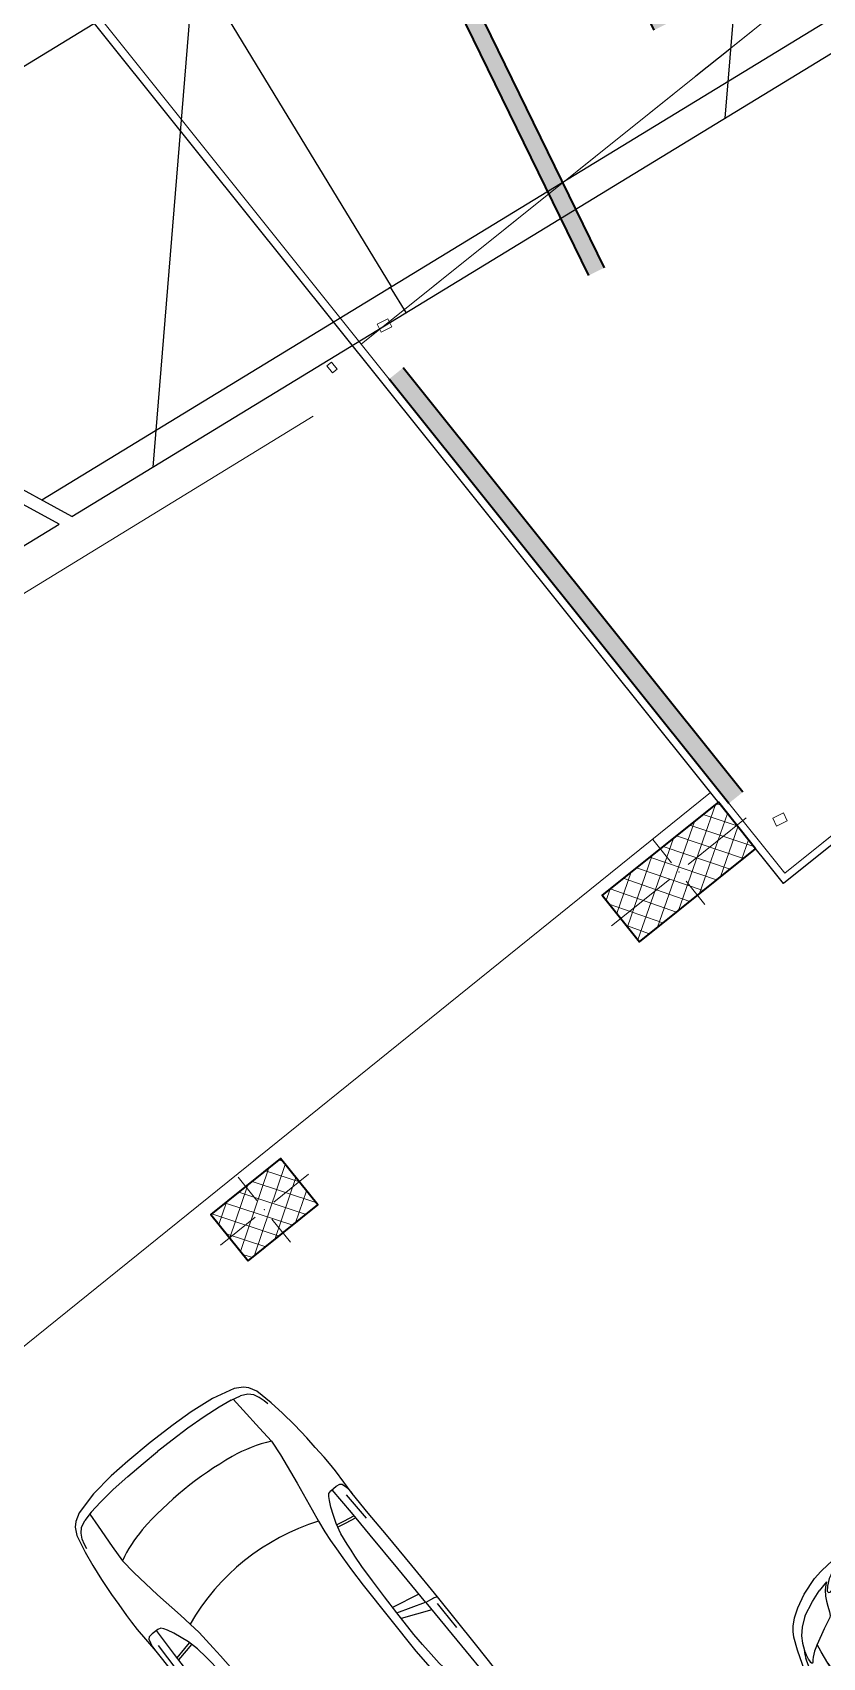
# Model space of a CAD drawing. Header units: metres. Extents: x 7511783 to 7512372, y 4692307 to 4692611.
# Drawn here: x 7511964.79 to 7511970.1, y 4692561.11 to 4692572.02 of the extents above; entities that cross this region are included whole.
import ezdxf
from ezdxf.enums import TextEntityAlignment as Align

# ---------------------------------------------------------------- set-up
doc = ezdxf.new("R2010")
doc.units = ezdxf.units.M
doc.layers.get('0').update_dxf_attribs({"lineweight": 0})
for name, color, linetype, lineweight in [('2D Drafting - General_Pen_No__1', 7, 'Continuous', 0), ('A - Muret', 7, 'Continuous', 0), ('A - Muret_Pen_No__102', 254, 'Continuous', 0), ('A - Muret_Pen_No__7', 7, 'Continuous', 0), ('A - Pllaka Themel', 7, 'Continuous', 0), ('A - Pllaka Themel_Pen_No__42', 8, 'Continuous', 0), ('A - Rampa_Pen_No__42', 8, 'Continuous', 0), ('A - Shtyllat', 7, 'Continuous', 0), ('A - Shtyllat_Pen_No__1', 7, 'Continuous', 0), ('A - Shtyllat_Pen_No__7', 7, 'Continuous', 0), ('A -Polyline_Pen_No__178', 43, 'Continuous', 0), ('A -Polyline_Pen_No__42', 8, 'Continuous', 0), ('ARCHICAD Doors_Pen_No__42', 8, 'Continuous', 0), ('garazhat-netw', 1, 'Continuous', 0), ('Interior - Furniture _Pen_No__42', 8, 'Continuous', 0)]:
    doc.layers.add(name, color=color, linetype=linetype, lineweight=lineweight)
doc.styles.add('GENERATED_STYLE_1', font='arial.ttf')
pattern_1 = [(44.99999999999998, (0, 0), (-68.94290863686237, 68.94290863686243), []), (135.0000000000001, (0, 0), (68.94290863686219, 68.94290863686261), [])]

# ---------------------------------------------------------------- blocks, each defined once
blk = doc.blocks.new('Slab_5', base_point=(27099.99999994247, -19050.45703700876))
at = {"layer": 'A - Pllaka Themel_Pen_No__42', "color": 8, "linetype": 'Continuous', "lineweight": 25, "flags": 128}
blk.add_lwpolyline([(27099.99999994247, -19050.45703700876), (27099.99999994245, -53141.28956256484), (34367.48378446266, -53141.28956256484), (34572.08011014806, -54047.73212241127), (58725.51372234098, -48551.56399353076), (58577.30438397717, -47886.40318112022), (60192.66493870387, -47573.34216697117), (56976.71528492225, -33242.20353530695), (55470.262655318, -33580.37692266012), (52202.17436583388, -19050.80466526668)], close=True, dxfattribs=at)
blk = doc.blocks.new('Wall_21', base_point=(9499.999999999998, -12000.83965125989))
at = {"layer": 'A - Muret_Pen_No__102', "linetype": 'Continuous', "lineweight": 0}
blk.add_hatch(color=254, dxfattribs=at).paths.add_polyline_path([(9499.999999999998, -12000.83965125989), (9499.999999999998, -18400.83861859194), (9619.999999999996, -18400.83861859194), (9619.999999999996, -12000.83965125989)])
at = {"layer": 'A - Muret_Pen_No__7', "color": 7, "linetype": 'Continuous', "lineweight": 35, "flags": 128}
for points in [[(9499.999999999998, -12000.83965125989), (9499.999999999998, -18400.83861859194)], [(9619.999999999996, -18400.83861859194), (9619.999999999996, -12000.83965125989)]]:
    blk.add_lwpolyline(points, dxfattribs=at)
blk = doc.blocks.new('Door 22')
at = {"layer": 'ARCHICAD Doors_Pen_No__42', "color": 8, "linetype": 'Continuous', "lineweight": 25}
for p, q in [((-260.3921784050518, 393.9747868736185), (-237.4491209510099, 426.7408686451782)), ((349.0569425459581, -32.76608177155968), (-260.3921784050518, 393.9747868736185)), ((-237.4491209510099, 426.7408686451782), (371.9999999999999, 0)), ((-387, 23.99999999999998), (-437, 23.99999999999998)), ((-437, 23.99999999999998), (-437, 4.99999999999999)), ((-437, 4.99999999999999), (-387, 4.99999999999999)), ((-400, 4.99999999999999), (-437, 4.99999999999999)), ((-400, 4.99999999999999), (-437, 4.99999999999999)), ((-375, 4.99999999999999), (-400, 4.99999999999999)), ((-400, 4.99999999999999), (-400, 0)), ((-400, 0), (-400, 4.99999999999999)), ((-400, 0), (-400, 4.99999999999999)), ((-400, 0), (-375, 0)), ((-372.0000000000001, 0), (-400, 0)), ((-400, 0), (-400, -115)), ((-400, -115), (-400, 0)), ((-400, -115), (-400, 0)), ((-387, 4.99999999999999), (-387, 23.99999999999998)), ((-375, 0), (-375, 4.99999999999999)), ((-372.0000000000001, -40), (-372.0000000000001, 0)), ((371.9999999999999, 0), (349.0569425459581, -32.76608177155968)), ((400, 0), (372.0000000000001, 0)), ((372.0000000000001, 0), (372.0000000000001, -40)), ((400, 4.99999999999999), (375, 4.99999999999999)), ((375, 4.99999999999999), (375, 0)), ((375, 0), (400, 0)), ((437, 23.99999999999998), (387, 23.99999999999998)), ((387, 23.99999999999998), (387, 4.99999999999999)), ((387, 4.99999999999999), (437, 4.99999999999999)), ((400, 0), (400, 4.99999999999999)), ((400, 0), (400, 4.99999999999999)), ((400, 0), (400, 4.99999999999999)), ((400, 4.99999999999999), (437, 4.99999999999999)), ((400, 4.99999999999999), (437, 4.99999999999999)), ((400, -115), (400, 0)), ((400, -115), (400, 0)), ((400, -115), (400, 0)), ((437, 4.99999999999999), (437, 23.99999999999998)), ((-360, -40), (-372.0000000000001, -40)), ((-360, -115), (-360, -40)), ((372.0000000000001, -40), (360, -40)), ((360, -40), (360, -115)), ((-387, -115), (-437, -115)), ((-437, -115), (-437, -134)), ((-400, -115), (-437, -115)), ((-400, -115), (-437, -115)), ((-437, -134), (-387, -134)), ((-400, -115), (-360, -115)), ((-387, -134), (-387, -115)), ((360, -115), (400, -115)), ((437, -115), (387, -115)), ((387, -115), (387, -134)), ((387, -134), (437, -134)), ((400, -115), (437, -115)), ((400, -115), (437, -115)), ((437, -134), (437, -115))]:
    blk.add_line(p, q, dxfattribs=at)
blk.add_arc((371.9999999999999, 0), 744, 145, 180, dxfattribs=at)
blk = doc.blocks.new('Wall_23', base_point=(999.9999999999973, -19000.83664299364))
at = {"layer": 'A - Muret_Pen_No__102', "linetype": 'Continuous', "lineweight": 0}
for points in [[(879.9999964032554, -11900.83965125988), (879.9999964032554, -12045.66582456024), (999.9999923857844, -12045.66582456024), (999.9999923857844, -11900.83965125988)], [(879.9999964032554, -18600.83751339242), (999.9999923857844, -18600.83751339242), (999.9999923857844, -12845.66586433567), (879.9999964032554, -12845.66586433567)]]:
    blk.add_hatch(color=254, dxfattribs=at).paths.add_polyline_path(points)
at = {"layer": 'A - Muret_Pen_No__7', "color": 7, "linetype": 'Continuous', "lineweight": 35}
for p, q in [((879.9999999999975, -12045.66582180403), (879.9999999999975, -12008.66582180403)), ((884.9999999999976, -12045.66582180403), (879.9999999999975, -12045.66582180403)), ((999.9999999999976, -12045.66582180403), (884.9999999999976, -12045.66582180403)), ((999.9999999999976, -12045.66582180403), (999.9999999999976, -12008.66582180403)), ((879.9999999999975, -12845.66582180403), (879.9999999999975, -12882.66582180402)), ((884.9999999999976, -12845.66582180403), (879.9999999999975, -12845.66582180403)), ((999.9999999999976, -12845.66582180403), (884.9999999999976, -12845.66582180403)), ((999.9999999999976, -12845.66582180403), (999.9999999999976, -12882.66582180402))]:
    blk.add_line(p, q, dxfattribs=at)
at = {"layer": 'A - Muret_Pen_No__7', "color": 7, "linetype": 'Continuous', "lineweight": 35, "flags": 128}
for points in [[(879.9999999999986, -11900.83965125988), (879.9999999999986, -12045.66583411893)], [(999.9999999999985, -12045.66583473693), (999.9999999999985, -11900.83965125988)], [(879.9999999999984, -12845.66577665314), (879.9999999999972, -18600.83751339242)], [(999.9999999999976, -16800.83534970143), (999.9999999999984, -12845.66578068488)], [(999.9999999999973, -18600.83751339242), (999.9999999999976, -16920.83534970144)]]:
    blk.add_lwpolyline(points, dxfattribs=at)
at = {"layer": 'ARCHICAD Doors_Pen_No__42', "color": 8, "linetype": 'Continuous', "lineweight": 25, "zscale": 1000, "rotation": 89.99999999999999}
blk.add_blockref('Door 22', (884.9999999999985, -12445.66582180403), dxfattribs=at)
blk = doc.blocks.new('Wall_49', base_point=(55376.65188295733, -32935.07336948369))
at = {"layer": 'A - Muret_Pen_No__102', "linetype": 'Continuous', "lineweight": 0}
blk.add_hatch(color=254, dxfattribs=at).paths.add_polyline_path([(55493.74042120957, -32908.80029943175), (54694.60120712954, -29347.35726092619), (54577.51266887731, -29373.63033097814), (55376.65188295733, -32935.07336948369)])
at = {"layer": 'A - Muret_Pen_No__7', "color": 7, "linetype": 'Continuous', "lineweight": 35, "flags": 128}
for points in [[(55493.74042120957, -32908.80029943175), (54694.60120712954, -29347.35726092619)], [(54577.51266887731, -29373.63033097814), (55376.65188295733, -32935.07336948369)]]:
    blk.add_lwpolyline(points, dxfattribs=at)
blk = doc.blocks.new('Column_83', base_point=(990.0000000000013, 14410))
at = {"layer": 'A - Shtyllat_Pen_No__1', "color": 7, "linetype": 'Continuous', "lineweight": 13, "flags": 128}
blk.add_lwpolyline([(950.0000000000013, 14440), (950.0000000000013, 14380), (1030.000000000001, 14380), (1030.000000000001, 14440)], close=True, dxfattribs=at)
blk = doc.blocks.new('Column_85', base_point=(7275.000000000002, 14410))
at = {"layer": 'A - Shtyllat_Pen_No__1', "color": 7, "linetype": 'Continuous', "lineweight": 13, "flags": 128}
blk.add_lwpolyline([(7235.000000000001, 14440), (7235.000000000001, 14380), (7315.000000000002, 14380), (7315.000000000002, 14440)], close=True, dxfattribs=at)
blk = doc.blocks.new('Column_95', base_point=(5563.748212184094, 11681.59937349723))
at = {"layer": 'A - Shtyllat_Pen_No__1', "color": 7, "linetype": 'Continuous', "lineweight": 13, "flags": 128}
blk.add_lwpolyline([(5589.831236072453, 11656.70608394283), (5576.694701046481, 11715.25035306894), (5537.665188295735, 11706.49266305163), (5550.801723321708, 11647.94839392551)], close=True, dxfattribs=at)
blk = doc.blocks.new('Column_100', base_point=(54872.54005040725, -33201.91900576002))
at = {"layer": 'A - Shtyllat', "linetype": 'Continuous', "lineweight": 0}
h = blk.add_hatch(dxfattribs=at)
h.set_pattern_fill('CONCRETE_BLOCK', color=18, style=0, pattern_type=2)
h.set_pattern_definition(pattern_1)
h.paths.add_polyline_path([(55404.19740987815, -33287.5954442973), (55316.62050970499, -32897.30031678984), (54340.88269093636, -33116.24256722273), (54428.4595911095, -33506.53769473019)])
at = {"layer": 'A - Shtyllat_Pen_No__1', "color": 7, "linetype": 'Continuous', "lineweight": 13}
for p, q in [((54855.02467037262, -33123.85998025853), (54811.23622028603, -32928.7124165048)), ((54950.59907590874, -33184.40362572539), (55438.46798529306, -33074.93250050894)), ((54794.48102490576, -33219.43438579465), (54306.61211552144, -33328.90551101109)), ((54890.05543044188, -33279.9780312615), (54933.84388052846, -33475.12559501523))]:
    blk.add_line(p, q, dxfattribs=at)
blk.add_point((54872.54005040725, -33201.91900576002), dxfattribs=at)
at = {"layer": 'A - Shtyllat_Pen_No__7', "color": 7, "linetype": 'Continuous', "lineweight": 35, "flags": 128}
blk.add_lwpolyline([(55404.19740987815, -33287.5954442973), (55316.62050970499, -32897.30031678984), (54340.88269093636, -33116.24256722273), (54428.4595911095, -33506.53769473019)], close=True, dxfattribs=at)
blk = doc.blocks.new('Column_139', base_point=(51375.17723338258, -34016.91211299934))
at = {"layer": 'A - Shtyllat', "linetype": 'Continuous', "lineweight": 0}
h = blk.add_hatch(dxfattribs=at)
h.set_pattern_fill('CONCRETE_BLOCK', color=18, style=0, pattern_type=2)
h.set_pattern_definition(pattern_1)
h.paths.add_polyline_path([(51127.0311100556, -34278.49097582619), (51712.07546188697, -34145.36281806007), (51623.32335670956, -33755.33325017249), (51038.27900487818, -33888.4614079386)])
at = {"layer": 'A - Shtyllat_Pen_No__1', "color": 7, "linetype": 'Continuous', "lineweight": 13}
for p, q in [((51357.4268123471, -33938.90619942181), (51313.05075975839, -33743.89141547802)), ((51297.17131980505, -34034.66253403482), (51004.64914388937, -34101.22661291788)), ((51453.1831469601, -33999.16169196385), (51745.70532287578, -33932.5976130808)), ((51392.92765441806, -34094.91802657686), (51437.30370700677, -34289.93281052064))]:
    blk.add_line(p, q, dxfattribs=at)
blk.add_point((51375.17723338258, -34016.91211299934), dxfattribs=at)
at = {"layer": 'A - Shtyllat_Pen_No__7', "color": 7, "linetype": 'Continuous', "lineweight": 35, "flags": 128}
blk.add_lwpolyline([(51127.0311100556, -34278.49097582619), (51712.07546188697, -34145.36281806007), (51623.32335670956, -33755.33325017249), (51038.27900487818, -33888.4614079386)], close=True, dxfattribs=at)
blk = doc.blocks.new('Straight Ramp 22')
at = {"layer": 'A - Rampa_Pen_No__42', "color": 8, "linetype": 'Continuous', "lineweight": 25}
for p, q in [((0, 2750), (10312.71324024271, 2750)), ((10312.71324024271, 2750), (7137.286759699775, -2750)), ((10412.71324024272, 2750), (7237.286759699776, -2750)), ((10412.71324024272, 2750), (17549.99999994249, 2750)), ((13049.99999994249, 0), (11049.99999994249, 2750)), ((13041.99999994249, 2750), (13041.99999994249, 2550)), ((17549.99999994249, 0), (15549.99999994249, 2750)), ((10297.24318640479, 2550), (17549.99999994249, 2550)), ((10297.24318640479, 2550), (17549.99999994249, 2550)), ((13049.99999994249, 2550), (13049.99999994249, -2550)), ((8824.999999971247, 0), (17549.99999994249, 0))]:
    blk.add_line(p, q, dxfattribs=at)
blk.add_point((13033.99999994249, 2550), dxfattribs=at)
at = {"layer": 'A - Rampa_Pen_No__42', "color": 8, "linetype": 'Continuous', "lineweight": 25, "style": 'GENERATED_STYLE_1'}
for tag, p in [('ascentPercentage_0', (2250, 188.4778571428572)), ('percentage_0', (6637.499999985625, 188.4778571428572)), ('percentage_1', (10912.49999995687, 188.4778571428572)), ('ascentPercentage_1', (15299.99999994249, 188.4778571428572))]:
    blk.add_attdef(tag, text='', height=300, dxfattribs=at).set_placement(p, align=Align.MIDDLE_CENTER)
blk = doc.blocks.new('Car 05 22')
at = {"layer": 'Interior - Furniture _Pen_No__42', "color": 8, "linetype": 'Continuous', "lineweight": 25}
for p, q in [((1961.117547741, 983.221158223), (1928.938242309, 983.221158223)), ((1928.938242309, 983.221158223), (1957.843908175, 858.0544967500001)), ((1996.903176747, 974.9060932165999), (1961.117547741, 983.221158223)), ((2026.89661068, 945.007687052), (1996.903176747, 974.9060932165999)), ((2054.5732194, 897.577022836), (2026.89661068, 945.007687052)), ((2067.91700908, 857.6794056350001), (2054.5732194, 897.577022836)), ((-706.3378894982, 775.7872218095), (-757.6903274910002, 747.022066986)), ((-585.227090103, 801.027979058), (-706.3378894982, 775.7872218095)), ((-626.571782751, 772.4860242179999), (-664.8727541800001, 760.961322365)), ((-594.8871138119998, 778.4895580349998), (-626.571782751, 772.4860242179999)), ((-483.1389679684001, 817.2581826864), (-585.227090103, 801.027979058)), ((-372.3345973750002, 830.229933465), (-483.1389679684001, 817.2581826864)), ((-251.752794228, 841.043733947), (-372.3345973750002, 830.229933465)), ((-168.2198443133, 844.6061713611999), (-251.752794228, 841.043733947)), ((-78.35772569479998, 850.6357850930001), (-168.2198443133, 844.6061713611999)), ((-24.036324899, 852.2918850640001), (-78.35772569479998, 850.6357850930001)), ((40.3182760438, 852.3336850629998), (-24.036324899, 852.2918850640001)), ((230.8030912739, 845.5192631063), (40.3182760438, 852.3336850629998)), ((124.560977278, 791.3967861309999), (129.0398444, 820.4687779309999)), ((125.693926866, 743.8968737240001), (124.560977278, 791.3967861309999)), ((129.0398444, 820.4687779309999), (138.886242882, 832.3883788069998)), ((138.886242882, 832.3883788069998), (165.168377873, 840.275885275)), ((165.168377873, 840.275885275), (194.733578306, 844.324685204)), ((194.733578306, 844.324685204), (230.803091274, 845.519263106)), ((210.873013229, 809.2317387879999), (418.0703055720001, 816.1926024380003)), ((400.0158099590001, 847.596806379), (230.8030912739, 845.5192631063)), ((521.9507803269998, 764.6728959719999), (327.3887276080001, 761.920895626)), ((590.7241636140001, 851.6786068920001), (400.0158099590001, 847.596806379)), ((813.627009446, 769.327996556), (521.9507803269998, 764.6728959719999)), ((856.5325990199999, 856.169707455), (590.7241636140001, 851.6786068920001)), ((1108.59023357, 773.98329714), (813.627009446, 769.327996556)), ((1129.8609284, 858.5331077519999), (856.5325990199999, 856.169707455)), ((1036.25651944, 772.8416796290002), (996.5002997029998, 578.7916468290002)), ((1041.96657906, 578.0240872360001), (1107.56627095, 773.967136299)), ((1173.32542975, 774.895061201), (1090.33970038, 577.89253068)), ((1115.14443198, 808.948201529), (1108.59023357, 773.98329714)), ((1108.59023357, 773.98329714), (1537.61805657, 780.025947399)), ((1119.51383092, 833.2672045809999), (1115.14443198, 808.948201529)), ((1120.16623076, 836.3248049650001), (1119.51383092, 833.2672045809999)), ((1120.69723063, 838.160005195), (1120.16623076, 836.3248049650001)), ((1129.8609284, 858.5331077519999), (1120.69723063, 838.160005195)), ((1536.1071561, 860.3802508980001), (1129.8609284, 858.5331077519999)), ((1162.63563846, 830.4777734580001), (1220.13025657, 829.0713745190002)), ((1220.13025657, 829.0713745190002), (1369.65750367, 831.489072695)), ((1957.843908175, 858.0544967500001), (1536.1071561, 860.3802508980001)), ((1537.61805657, 780.025611521), (1974.99295641, 786.0764425990001)), ((1939.15395607, 686.22492547), (1995.917261, 777.427813481)), ((1957.84390817, 858.0544967500001), (1977.22141076, 777.427813481)), ((1977.22141076, 777.427813481), (2019.59119012, 777.427813481)), ((2019.59119012, 777.427813481), (2044.48611622, 783.069509224)), ((2044.48611622, 783.069509224), (2063.35562216, 792.2740022800001)), ((2063.35562216, 792.2740022800001), (2070.42572439, 799.8521965630001)), ((2068.68333559, 787.696981005), (2065.39356605, 794.4584027669999)), ((2119.91703998, 857.4374531180001), (2067.91700908, 857.6794056350001)), ((2075.28112592, 835.6608695470001), (2067.91700908, 857.6794056350001)), ((2068.68333559, 787.696981005), (2148.02030692, 790.4828861469999)), ((2070.42572439, 799.8521965630001), (2075.2191259, 809.3983893609999)), ((2075.2191259, 809.3983893609999), (2075.28112592, 835.6608695470001)), ((2106.51930118, 732.1586113790001), (2148.02030692, 790.4828861469999)), ((2193.165590015, 856.4504063259001), (2119.91703998, 857.4374531180001)), ((2148.02030692, 790.4828861469999), (2166.81146925, 813.814537484)), ((2148.02030692, 790.4828861469999), (2205.61920777, 792.204186117)), ((2166.81146925, 813.814537484), (2182.27381684, 834.081841238)), ((2182.27381684, 834.081841238), (2193.16559002, 856.4504063260001)), ((2808.01466132, 852.5547640039999), (2193.165590015, 856.4504063259001)), ((2205.61920777, 792.204186117), (2227.21980808, 791.0038861380001)), ((2226.59190807, 769.8777067159999), (2213.53100788, 762.9814866290001)), ((2234.36910819, 773.9630864369999), (2226.59190807, 769.8828865080001)), ((2227.21980808, 791.0038861380001), (2232.61990816, 790.029986155)), ((2232.61990816, 790.029986155), (2237.93539134, 787.2871225249999)), ((2238.46067648, 776.864360243), (2234.36910819, 773.9630864369999)), ((2240.81890828, 784.03918626), (2237.93539134, 787.2871225249999)), ((2238.46067648, 776.864360243), (2240.85090828, 780.5209863219999)), ((2240.85090828, 780.5209863219999), (2240.81890828, 784.03918626)), ((2855.711363900001, 852.6327640009998), (2808.01466132, 852.5547640039999)), ((2808.01466132, 852.5547640039999), (2876.86636504, 843.317264394)), ((2891.44016583, 852.5287640049999), (2855.711363900001, 852.6327640009998)), ((2876.86636504, 843.317264394), (2954.16376923, 813.731165643)), ((2922.51356751, 852.034364026), (2891.44016583, 852.5287640049999)), ((2904.11849592, 832.8863289209997), (2905.06820589, 832.8379901159999)), ((2945.17226874, 849.4061641369999), (2922.51356751, 852.034364026)), ((2989.61447115, 839.6482645490003), (2945.17226874, 849.4061641369999)), ((2954.16376923, 813.731165643), (3075.78877375, 774.6896785450001)), ((3013.55027244, 833.064864827), (2989.61447115, 839.6482645490003)), ((3154.26138006, 782.5577669589998), (3013.55027244, 833.064864827)), ((3023.66221975, 762.4851866380001), (3034.64521991, 765.0503865930001)), ((3034.64521991, 765.0503865930001), (3046.93432009, 763.817386614)), ((3046.93432009, 763.817386614), (3060.9451203, 762.9292866300001)), ((3100.48402088, 763.1120866269999), (3075.78877375, 774.6896785450001)), ((3235.883818752, 747.6101556219), (3154.26138006, 782.5577669589998)), ((-815.0478655078, 667.7598955197002), (-855.0523550635, 511.0116477078998)), ((-784.8200333720001, 721.8124613509999), (-815.0478655078, 667.7598955197002)), ((-757.6903274910002, 747.022066986), (-784.8200333720001, 721.8124613509999)), ((-768.2719792499998, 602.2788720830002), (-750.577082573, 669.7773949330001)), ((-729.425104913, 716.3992494200002), (-750.577082573, 669.7773949330001)), ((-701.0941271610001, 743.2591195180001), (-729.425104913, 716.3992494200002)), ((-664.8727541800001, 760.961322365), (-701.0941271610001, 743.2591195180001)), ((327.3887276080001, 761.920895626), (125.394377448, 756.455747737)), ((132.429139117, 722.8048827370001), (125.693926866, 743.8968737240001)), ((146.670770152, 710.6062742990001), (132.429139117, 722.8048827370001)), ((171.252864179, 696.6287725440001), (146.670770152, 710.6062742990001)), ((212.566754139, 676.5412700230002), (171.252864179, 696.6287725440001)), ((266.3151410770001, 654.566867265), (212.566754139, 676.5412700230002)), ((339.1227247570001, 683.1192857359999), (329.5580559370001, 633.8673348859999)), ((355.2943663540001, 762.315609428), (339.1227247570001, 683.1192857359999)), ((357.2289958010001, 683.375391506), (346.76505809, 629.492778784)), ((373.4006373970002, 762.5717151969999), (357.2289958010001, 683.375391506)), ((2000.39650233, 701.591770694), (1730.35620914, 633.8338533080002)), ((1952.84760406, 621.338789111), (2122.045506540001, 659.9572884350001)), ((2000.39650233, 701.591770694), (2213.53100788, 762.9814866290001)), ((2122.045506540001, 659.9572884350001), (2293.79610906, 697.6509877739999)), ((2213.53100788, 762.9814866290001), (2238.34670825, 752.240186817)), ((2238.34670825, 752.240186817), (2258.53170854, 739.717487037)), ((2258.53170854, 739.717487037), (2269.0398087, 731.086787188)), ((2269.0398087, 731.086787188), (2278.83550884, 721.965087348)), ((2278.83550884, 721.965087348), (2293.79610906, 697.6509877739999)), ((2293.79610906, 697.6509877739999), (2317.1870094, 700.7385877199999)), ((2293.79610906, 697.6386630720001), (2293.79610906, 697.6509877739999)), ((2317.1870094, 700.7385877199999), (2345.74280982, 702.7498876850001)), ((2355.134199750001, 639.912801441), (2317.1870094, 700.7385877199999)), ((2345.74280982, 702.7498876850001), (2378.929310310001, 702.0184876970001)), ((2410.10490185, 649.1086815510001), (2378.929310310001, 702.0184876970001)), ((2378.929310310001, 702.0184876970001), (2410.57231077, 694.2028878339999)), ((2410.57231077, 694.2028878339999), (2410.58631694, 694.1782473540001)), ((2428.73881104, 681.7061880529999), (2410.57231077, 694.2028878339999)), ((2428.73881104, 681.7061880529999), (2457.25830016, 700.035535323)), ((2428.77597173, 681.700745325), (2428.73881104, 681.7061880529999)), ((2428.77597173, 681.700745325), (2456.66545813, 639.8418234830003)), ((2457.25830016, 700.035535323), (2535.4819126, 697.9905877680001)), ((2535.422612600001, 697.9916562040003), (2673.21491462, 695.5089878119999)), ((2535.46586986, 697.9894090810001), (2535.4819126, 697.988971943)), ((2673.21491462, 695.5089878119999), (2787.200816290001, 691.4809878819998)), ((2787.200816290001, 691.4809878819998), (2868.415817480001, 687.223087957)), ((2868.395882330001, 687.22488671), (2959.72331881, 678.984388101)), ((2959.72331881, 678.984388101), (2868.415817480001, 687.1969879569999)), ((2959.72331881, 678.984388101), (3047.2313201, 666.2002883250001)), ((3022.47491973, 758.305686711), (3023.66221975, 762.4851866380001)), ((3024.49924208, 753.7186598590001), (3022.47491973, 758.305686711)), ((3037.91041996, 743.452886971), (3024.49924208, 753.7186598590001)), ((3050.61522015, 730.6688871950001), (3037.91041996, 743.452886971)), ((3047.20992906, 666.2041971140001), (3100.00912087, 656.556188494)), ((3064.50712035, 714.6457874760001), (3050.61522015, 730.6688871950001)), ((3060.9451203, 762.9292866300001), (3089.85712072, 757.3861867269998)), ((3076.97452053, 697.807687771), (3064.50712035, 714.6457874760001)), ((3100.00912087, 656.556188494), (3076.97452053, 697.807687771)), ((3089.85712072, 757.3861867269998), (3108.43932099, 751.4304868319999)), ((3152.92075342, 553.873393456), (3100.00912087, 656.556188494)), ((3114.13862108, 753.3111867989999), (3100.48402088, 763.1120866269999)), ((3108.43932099, 751.4304868319999), (3122.8656212, 746.4359869189999)), ((3122.8656212, 746.4359869189999), (3114.13862108, 753.3111867989999)), ((3170.0706946, 726.5554905960001), (3122.8656212, 746.4359869189999)), ((3211.69204952, 701.0151137130001), (3170.0706946, 726.5554905960001)), ((3254.25934432, 663.1775183300001), (3211.69204952, 701.0151137130001)), ((3269.07948628, 728.3294692490001), (3235.883818752, 747.6101556219)), ((3301.867263790001, 602.80900872), (3254.25934432, 663.1775183300001)), ((3298.56678787, 705.6390702070001), (3269.07948628, 728.3294692490001)), ((3337.33388997, 663.3806719909999), (3298.56678787, 705.6390702070001)), ((3374.49419199, 603.583974516), (3337.33388997, 663.3806719909999)), ((-768.2719792499998, 602.2788720830002), (-782.764796709, 510.0106247469999)), ((-764.3441764490001, 617.261773195), (-665.728145997, 623.9546285630003)), ((-665.728145997, 623.9546285630003), (-500.877431885, 634.180288886)), ((-500.877431885, 634.180288886), (-383.0238853850001, 641.9613403830001)), ((-383.0238853850001, 641.9613403830001), (-274.220886173, 631.318400078)), ((-274.220886173, 631.318400078), (-56.404854203, 600.536895199)), ((-56.404854203, 600.536895199), (145.941775497, 566.5900898169999)), ((145.941775497, 566.5900898169999), (233.261172115, 552.312592089)), ((233.261172115, 552.312592089), (315.3092800730001, 541.359190513)), ((319.4903281550001, 636.426864989), (266.3151410770001, 654.566867265)), ((392.7088835140001, 617.8124267930001), (319.4903281550001, 636.426864989)), ((474.8166917820001, 607.1053878569999), (392.7088835140001, 617.8124267930001)), ((521.3449804749999, 601.6186871690002), (474.8166917820001, 607.1053878569999)), ((569.9935686519999, 596.8381865689998), (521.3449804749999, 601.6186871690002)), ((652.59274858, 590.9845858339997), (569.9935686519999, 596.8381865689998)), ((772.8388193580001, 584.9903850819998), (652.59274858, 590.9845858339997)), ((907.2666866909999, 580.298084493), (772.8388193580001, 584.9903850819998)), ((1041.96657906, 578.0240872360001), (907.2666866909999, 580.298084493)), ((1227.79815085, 577.5186957939999), (1041.96657906, 578.0240872360001)), ((1316.09897866, 580.475793563), (1227.79815085, 577.5186957939999)), ((1403.02450604, 584.4121905939998), (1316.09897866, 580.475793563)), ((1483.8761315, 590.1361862749999), (1403.02450604, 584.4121905939998)), ((1562.00595611, 600.596478384), (1483.8761315, 590.1361862749999)), ((1730.35620914, 633.8338533080002), (1562.00595611, 600.596478384)), ((1610.72419049, 544.0665862469999), (1779.61280153, 581.7538898049997)), ((1779.61280153, 581.7538898049997), (1952.84760406, 621.338789111)), ((2379.77420337, 575.387091212), (2355.13301598, 639.9159014410001)), ((2397.334105950001, 514.2584815219999), (2379.77250853, 575.3929912130001)), ((2436.02871163, 583.2244924540001), (2410.10490185, 649.1086815510001)), ((2453.63941421, 521.616582688), (2436.02871163, 583.2244924540001)), ((2456.66545813, 639.8418234830003), (2487.236391870001, 574.2621729599999)), ((2487.236391870001, 574.2621729599999), (2491.79934275, 562.0052962960001)), ((2491.79994982, 562.0052962960001), (2517.90263133, 477.034766618)), ((3189.62073735, 475.569766106), (3152.92075342, 553.873393456)), ((3301.867263790001, 602.80900872), (3346.015513130001, 501.4217980699999)), ((3418.40079436, 512.7439783509999), (3374.49419199, 603.583974516)), ((-855.0523550635, 511.0116477078998), (-874.6778528530002, 344.9579771100001)), ((-782.7621654889999, 510.027376359), (-794.5333543099999, 390.6265818930001)), ((315.2936019620001, 541.3606176840001), (384.2945810830001, 535.0794906230001)), ((384.2815104790001, 535.080362318), (454.174320738, 530.4191213629999)), ((454.170282107, 530.4193907049998), (526.242583163, 526.2868907769997)), ((526.2331313149998, 526.2873073839999), (627.7018846490002, 521.814890855)), ((627.698546207, 521.8149872519999), (756.75876515, 518.0884218199999)), ((756.75876515, 518.0884218199999), (1322.62824821, 518.052230308)), ((1322.62824821, 518.052230308), (1420.49779626, 521.652890858)), ((1420.49066257, 521.652523245), (1466.64156934, 524.030772681)), ((1466.62639694, 524.0299908169999), (1510.87647584, 527.594696836)), ((1510.85529759, 527.5929907539999), (1554.25309822, 533.0576906580001)), ((1554.25309822, 533.0576906580001), (1596.82961355, 540.969674969)), ((1597.28918852, 541.1774857889999), (1596.65116701, 540.8889849259999)), ((2419.31580918, 395.7362626700001), (2397.33316008, 514.2635815229997)), ((2477.61661773, 401.0764635800001), (2453.63941421, 521.616582688)), ((2517.90263133, 477.034766618), (2537.54372273, 384.0810341510001)), ((3199.39883308, 466.7584630290001), (3189.62073735, 475.569766106)), ((3220.69886845, 454.388540188), (3199.39883308, 466.7584630290001)), ((3256.10680826, 439.2417534179999), (3220.67662376, 454.4014587129999)), ((3288.390194130001, 425.101248479), (3256.10680826, 439.2417534179999)), ((3346.015513130001, 501.4217980699999), (3374.297465860001, 419.557472908)), ((3457.47689648, 393.0984834030001), (3418.40079436, 512.7439783509999)), ((-874.6778528530002, 344.9579771100001), (-882.944054645, 194.680643518)), ((-794.5333543099999, 390.6265818930001), (-802.4328468090001, 258.715288008)), ((2433.73206705, 266.091642182), (2419.31580918, 395.7362626700001)), ((2493.88922012, 269.050242651), (2477.61661773, 401.0764635800001)), ((2537.54372273, 384.0810341510001), (2551.45611664, 285.6281997640001)), ((3319.36158057, 408.41284265), (3288.390194130001, 425.101248479)), ((3353.46269085, 384.2512837760001), (3319.36158057, 408.41284265)), ((3321.23357975, 370.497229407), (3320.99727986, 362.132926485)), ((3320.99727986, 362.132926485), (3338.31527228, 276.8564967000001)), ((3324.654278260001, 377.297531782), (3321.23357975, 370.497229407)), ((3328.30797666, 379.591332583), (3324.654278260001, 377.297531782)), ((3338.468372210001, 379.4523325350001), (3328.30797666, 379.591332583)), ((3363.640761200001, 357.811724976), (3338.468372210001, 379.4523325350001)), ((3377.182392130001, 359.9734848010001), (3353.46269085, 384.2512837760001)), ((3396.66521323, 315.8049103040001), (3363.640761200001, 357.811724976)), ((3391.09039087, 344.247647689), (3374.297465860001, 419.557472908)), ((3391.09039087, 344.247647689), (3377.182392130001, 359.9734848010001)), ((3468.34279707, 330.9338860280001), (3457.47689648, 393.0984834030001)), ((3474.4914974, 263.721088865), (3468.34279707, 330.9338860280001)), ((-802.4328468090001, 258.715288008), (-806.8131426489999, 124.936494209)), ((2441.61713002, 131.955220918), (2433.73181129, 266.093942182)), ((2503.10292147, 133.173421111), (2493.88922012, 269.050242651)), ((2551.45611664, 285.6281997640001), (2559.71041303, 193.693567653)), ((3338.31527228, 276.8564967000001), (3351.882966340001, 172.661960307)), ((3408.0703938, 289.3779877820001), (3396.66521323, 315.8049103040001)), ((3408.0703938, 289.3779877820001), (3413.77629411, 267.259988716)), ((3413.77548775, 267.2641933500001), (3418.45445829, 242.866384828)), ((3418.452194370001, 242.878189745), (3424.044894670001, 200.723791525)), ((3478.33319761, 199.917191559), (3474.4914974, 263.721088865)), ((-882.944054645, 194.680643518), (-885.3767076889999, 0)), ((-806.8131426489999, 124.936494209), (-808.0470753050001, 0)), ((2444.0197128, -0.0273000043277), (2441.61701245, 131.957220918)), ((2506.01959488, -3.86e-13), (2503.10292147, 133.173421111)), ((2559.71041303, 193.693567653), (2564.38081099, 101.185635342)), ((3351.882966340001, 172.661960307), (3358.343763510001, 75.87012649980001)), ((3424.044894670001, 200.723791525), (3427.72848251, 152.023715234)), ((3432.36383112, 39.98011396419999), (3427.72848251, 152.023715234)), ((3479.35651311, 164.9481933352), (3478.33319761, 199.917191559)), ((3489.519598210001, 164.9481933352), (3479.35651311, 164.9481933352)), ((3489.519598210001, -164.9481933352), (3489.519598210001, 164.9481933352)), ((-885.3767076889999, 0), (-882.944054645, -194.680643518)), ((-806.8131426489999, -124.936494209), (-808.0470753050001, 1.477e-13)), ((2444.0197128, 0.0273000043271), (2441.61701245, -131.957220918)), ((2564.38081099, 101.185635342), (2566.01761027, -0.00610000213065)), ((2564.38081099, -101.185635342), (2566.01761027, 0.00610000212997)), ((3353.95786543, 27.8932505984), (3358.343763510001, 75.87012649980001)), ((3353.95786543, 27.8932505984), (3353.95786543, -0.7649002671629999)), ((3353.95786543, -27.8932505984), (3353.95786543, 0.7649002671619999)), ((3370.89075802, 11.74110410089999), (3370.32315827, -0.7649002671629999)), ((3370.89075802, -11.74110410089999), (3370.32315827, 0.7649002671619999)), ((3372.49235732, 23.6550082622), (3370.89075802, 11.74110410089999)), ((3376.267285060001, 38.99395092400001), (3372.49235732, 23.6550082622)), ((3381.98685317, 46.5714162664), (3376.267285060001, 38.99395092400001)), ((3386.21005132, 48.3522168884), (3381.98685317, 46.5714162664)), ((3386.21005132, 48.3522168884), (3394.28954778, 48.3522168884)), ((3398.51284593, 46.5714162664), (3394.28954778, 48.3522168884)), ((3404.23226311, 38.99375151340001), (3398.51284593, 46.5714162664)), ((3404.23226311, 38.99375151340001), (3408.00714178, 23.6550082622)), ((3408.00714178, 23.6550082622), (3409.766541010001, 8.055102813469999)), ((3409.766541010001, 8.055102813469999), (3409.766541010001, -4.961e-13)), ((3431.76949509, 57.3729975776), (3431.76949509, 56.7710829698)), ((3432.04453126, -0.0109000038072), (3432.36383112, 39.98011396419999)), ((3432.04453126, 0.0109000038063), (3432.36383112, -39.98011396419999)), ((2506.01959488, -2.78e-13), (2503.10292147, -133.173421111)), ((2559.71041303, -193.693567653), (2564.38081099, -101.185635342)), ((3351.882966340001, -172.661960307), (3358.343763510001, -75.87012649980001)), ((3353.95786543, -27.8932505984), (3358.343763510001, -75.87012649980001)), ((3372.49235732, -23.6550082622), (3370.89075802, -11.74110410089999)), ((3376.267285060001, -38.99395092400001), (3372.49235732, -23.6550082622)), ((3381.98685317, -46.5714162664), (3376.267285060001, -38.99395092400001)), ((3386.21005132, -48.3522168884), (3381.98685317, -46.5714162664)), ((3386.21005132, -48.3522168884), (3394.28954778, -48.3522168884)), ((3398.51284593, -46.5714162664), (3394.28954778, -48.3522168884)), ((3404.23226311, -38.99375151340001), (3398.51284593, -46.5714162664)), ((3404.23226311, -38.99375151340001), (3408.00714178, -23.6550082622)), ((3408.00714178, -23.6550082622), (3409.766541010001, -8.055102813469999)), ((3409.766541010001, -8.055102813469999), (3409.766541010001, -3.892e-13)), ((3432.36383112, -39.98011396419999), (3427.72848251, -152.023715234)), ((3431.76949509, -57.3729975776), (3431.76949509, -56.7710829698)), ((-882.944054645, -194.680643518), (-874.6778528530002, -344.9579771100001)), ((-802.4328468090001, -258.715288008), (-806.8131426489999, -124.936494209)), ((2441.61713002, -131.955220918), (2433.73181129, -266.093942182)), ((2503.10292147, -133.173421111), (2493.88922012, -269.050242651)), ((2551.45611664, -285.6281997640001), (2559.71041303, -193.693567653)), ((3338.31527228, -276.8564967000001), (3351.882966340001, -172.661960307)), ((3418.452194370001, -242.878189745), (3424.044894670001, -200.723791525)), ((3424.044894670001, -200.723791525), (3427.72848251, -152.023715234)), ((3474.4914974, -263.721088865), (3478.33319761, -199.917191559)), ((3478.33319761, -199.917191559), (3479.35651311, -164.9481933352)), ((3479.35651311, -164.9481933352), (3489.519598210001, -164.9481933352)), ((-794.5333543099999, -390.6265818930001), (-802.4328468090001, -258.715288008)), ((2433.73206705, -266.091642182), (2419.31580918, -395.7362626700001)), ((2493.88922012, -269.050242651), (2477.61661773, -401.0764635800001)), ((2537.54372273, -384.0810341510001), (2551.45611664, -285.6281997640001)), ((3320.99727986, -362.132926485), (3338.31527228, -276.8564967000001)), ((3396.66521323, -315.8049103040001), (3363.640761200001, -357.811724976)), ((3408.0703938, -289.3779877820001), (3396.66521323, -315.8049103040001)), ((3408.0703938, -289.3779877820001), (3413.77629411, -267.259988716)), ((3413.77548775, -267.2641933500001), (3418.45445829, -242.866384828)), ((3468.34279707, -330.9338860280001), (3474.4914974, -263.721088865)), ((-874.6778528530002, -344.9579771100001), (-855.0523550635, -511.0116477078998)), ((-782.7621654889999, -510.027376359), (-794.5333543099999, -390.6265818930001)), ((2419.31580918, -395.7362626700001), (2397.33316008, -514.2635815229997)), ((2477.61661773, -401.0764635800001), (2453.63941421, -521.616582688)), ((2517.90263133, -477.034766618), (2537.54372273, -384.0810341510001)), ((3288.390194130001, -425.101248479), (3256.10680826, -439.2417534179999)), ((3319.36158057, -408.41284265), (3288.390194130001, -425.101248479)), ((3353.46269085, -384.2512837760001), (3319.36158057, -408.41284265)), ((3321.23357975, -370.497229407), (3320.99727986, -362.132926485)), ((3324.654278260001, -377.297531782), (3321.23357975, -370.497229407)), ((3328.30797666, -379.591332583), (3324.654278260001, -377.297531782)), ((3338.468372210001, -379.4523325350001), (3328.30797666, -379.591332583)), ((3363.640761200001, -357.811724976), (3338.468372210001, -379.4523325350001)), ((3346.015513130001, -501.4217980699999), (3374.297465860001, -419.557472908)), ((3377.182392130001, -359.9734848010001), (3353.46269085, -384.2512837760001)), ((3391.09039087, -344.247647689), (3374.297465860001, -419.557472908)), ((3391.09039087, -344.247647689), (3377.182392130001, -359.9734848010001)), ((3418.40079436, -512.7439783509999), (3457.47689648, -393.0984834030001)), ((3457.47689648, -393.0984834030001), (3468.34279707, -330.9338860280001)), ((-855.0523550635, -511.0116477078998), (-815.0478655078, -667.7598955197002)), ((-768.2719792499998, -602.2788720830002), (-782.764796709, -510.0106247469999)), ((233.261172115, -552.312592089), (315.3092800730001, -541.359190513)), ((315.2936019620001, -541.3606176840001), (384.2945810830001, -535.0794906230001)), ((384.2815104790001, -535.080362318), (454.174320738, -530.4191213629999)), ((454.170282107, -530.4193907049998), (526.242583163, -526.2868907769997)), ((526.2331313149998, -526.2873073839999), (627.7018846490002, -521.814890855)), ((627.698546207, -521.8149872519999), (756.75876515, -518.0884218199999)), ((756.75876515, -518.0884218199999), (1322.62824821, -518.052230308)), ((1322.62824821, -518.052230308), (1420.49779626, -521.652890858)), ((1420.49066257, -521.652523245), (1466.64156934, -524.030772681)), ((1466.62639694, -524.0299908169999), (1510.87647584, -527.594696836)), ((1510.85529759, -527.5929907539999), (1554.25309822, -533.0576906580001)), ((1554.25309822, -533.0576906580001), (1596.82961355, -540.969674969)), ((1597.28918852, -541.1774857889999), (1596.65116701, -540.8889849259999)), ((1610.72419049, -544.0665862469999), (1779.61280153, -581.7538898049997)), ((2397.334105950001, -514.2584815219999), (2379.77250853, -575.3929912130001)), ((2453.63941421, -521.616582688), (2436.02871163, -583.2244924540001)), ((2491.79994982, -562.0052962960001), (2517.90263133, -477.034766618)), ((3189.62073735, -475.569766106), (3152.92075342, -553.873393456)), ((3199.39883308, -466.7584630290001), (3189.62073735, -475.569766106)), ((3220.69886845, -454.388540188), (3199.39883308, -466.7584630290001)), ((3256.10680826, -439.2417534179999), (3220.67662376, -454.4014587129999)), ((3301.867263790001, -602.80900872), (3346.015513130001, -501.4217980699999)), ((3374.49419199, -603.583974516), (3418.40079436, -512.7439783509999)), ((-768.2719792499998, -602.2788720830002), (-750.577082573, -669.7773949330001)), ((-764.3441764490001, -617.261773195), (-665.728145997, -623.9546285630003)), ((-665.728145997, -623.9546285630003), (-500.877431885, -634.180288886)), ((-500.877431885, -634.180288886), (-383.0238853850001, -641.9613403830001)), ((-383.0238853850001, -641.9613403830001), (-274.220886173, -631.318400078)), ((-274.220886173, -631.318400078), (-56.404854203, -600.536895199)), ((-56.404854203, -600.536895199), (145.941775497, -566.5900898169999)), ((145.941775497, -566.5900898169999), (233.261172115, -552.312592089)), ((266.3151410770001, -654.566867265), (212.566754139, -676.5412700230002)), ((319.4903281550001, -636.426864989), (266.3151410770001, -654.566867265)), ((392.7088835140001, -617.8124267930001), (319.4903281550001, -636.426864989)), ((339.1227247570001, -683.1192857359999), (329.5580559370001, -633.8673348859999)), ((357.2289958010001, -683.375391506), (346.76505809, -629.492778784)), ((474.8166917820001, -607.1053878569999), (392.7088835140001, -617.8124267930001)), ((521.3449804749999, -601.6186871690002), (474.8166917820001, -607.1053878569999)), ((569.9935686519999, -596.8381865689998), (521.3449804749999, -601.6186871690002)), ((652.59274858, -590.9845858339997), (569.9935686519999, -596.8381865689998)), ((772.8388193580001, -584.9903850819998), (652.59274858, -590.9845858339997)), ((907.2666866909999, -580.298084493), (772.8388193580001, -584.9903850819998)), ((1041.96657906, -578.0240872360001), (907.2666866909999, -580.298084493)), ((1036.25651944, -772.8416796290002), (996.5002997029998, -578.7916468290002)), ((1227.79815085, -577.5186957939999), (1041.96657906, -578.0240872360001)), ((1041.96657906, -578.0240872360001), (1107.56627095, -773.967136299)), ((1173.32542975, -774.895061201), (1090.33970038, -577.89253068)), ((1316.09897866, -580.475793563), (1227.79815085, -577.5186957939999)), ((1403.02450604, -584.4121905939998), (1316.09897866, -580.475793563)), ((1483.8761315, -590.1361862749999), (1403.02450604, -584.4121905939998)), ((1562.00595611, -600.596478384), (1483.8761315, -590.1361862749999)), ((1730.35620914, -633.8338533080002), (1562.00595611, -600.596478384)), ((2000.39650233, -701.591770694), (1730.35620914, -633.8338533080002)), ((1779.61280153, -581.7538898049997), (1952.84760406, -621.338789111)), ((1952.84760406, -621.338789111), (2122.045506540001, -659.9572884350001)), ((2355.134199750001, -639.912801441), (2317.1870094, -700.7385877199999)), ((2379.77420337, -575.387091212), (2355.13301598, -639.9159014410001)), ((2410.10490185, -649.1086815510001), (2378.929310310001, -702.0184876970001)), ((2436.02871163, -583.2244924540001), (2410.10490185, -649.1086815510001)), ((2428.77597173, -681.700745325), (2456.66545813, -639.8418234830003)), ((2456.66545813, -639.8418234830003), (2487.236391870001, -574.2621729599999)), ((2487.236391870001, -574.2621729599999), (2491.79934275, -562.0052962960001)), ((3152.92075342, -553.873393456), (3100.00912087, -656.556188494)), ((3301.867263790001, -602.80900872), (3254.25934432, -663.1775183300001)), ((3337.33388997, -663.3806719909999), (3374.49419199, -603.583974516)), ((-815.0478655078, -667.7598955197002), (-784.8200333720001, -721.8124613509999)), ((-784.8200333720001, -721.8124613509999), (-757.6903274910002, -747.022066986)), ((-757.6903274910002, -747.022066986), (-706.3378894982, -775.7872218095)), ((-729.425104913, -716.3992494200002), (-750.577082573, -669.7773949330001)), ((-701.0941271610001, -743.2591195180001), (-729.425104913, -716.3992494200002)), ((-664.8727541800001, -760.961322365), (-701.0941271610001, -743.2591195180001)), ((-626.571782751, -772.4860242179999), (-664.8727541800001, -760.961322365)), ((125.693926866, -743.8968737240001), (124.560977278, -791.3967861309999)), ((327.3887276080001, -761.920895626), (125.394377448, -756.455747737)), ((132.429139117, -722.8048827370001), (125.693926866, -743.8968737240001)), ((146.670770152, -710.6062742990001), (132.429139117, -722.8048827370001)), ((171.252864179, -696.6287725440001), (146.670770152, -710.6062742990001)), ((212.566754139, -676.5412700230002), (171.252864179, -696.6287725440001)), ((521.9507803269998, -764.6728959719999), (327.3887276080001, -761.920895626)), ((355.2943663540001, -762.315609428), (339.1227247570001, -683.1192857359999)), ((373.4006373970002, -762.5717151969999), (357.2289958010001, -683.375391506)), ((1939.15395607, -686.22492547), (1995.917261, -777.427813481)), ((2000.39650233, -701.591770694), (2213.53100788, -762.9814866290001)), ((2106.51930118, -732.1586113790001), (2148.02030692, -790.4828861469999)), ((2122.045506540001, -659.9572884350001), (2293.79610906, -697.6509877739999)), ((2213.53100788, -762.9814866290001), (2238.34670825, -752.240186817)), ((2226.59190807, -769.8777067159999), (2213.53100788, -762.9814866290001)), ((2238.34670825, -752.240186817), (2258.53170854, -739.717487037)), ((2258.53170854, -739.717487037), (2269.0398087, -731.086787188)), ((2269.0398087, -731.086787188), (2278.83550884, -721.965087348)), ((2278.83550884, -721.965087348), (2293.79610906, -697.6509877739999)), ((2293.79610906, -697.6386630720001), (2293.79610906, -697.6509877739999)), ((2293.79610906, -697.6509877739999), (2317.1870094, -700.7385877199999)), ((2317.1870094, -700.7385877199999), (2345.74280982, -702.7498876850001)), ((2345.74280982, -702.7498876850001), (2378.929310310001, -702.0184876970001)), ((2378.929310310001, -702.0184876970001), (2410.57231077, -694.2028878339999)), ((2428.73881104, -681.7061880529999), (2410.57231077, -694.2028878339999)), ((2410.57231077, -694.2028878339999), (2410.58631694, -694.1782473540001)), ((2428.77597173, -681.700745325), (2428.73881104, -681.7061880529999)), ((2428.73881104, -681.7061880529999), (2457.25830016, -700.035535323)), ((2457.25830016, -700.035535323), (2535.4819126, -697.9905877680001)), ((2535.422612600001, -697.9916562040003), (2673.21491462, -695.5089878119999)), ((2535.46586986, -697.9894090810001), (2535.4819126, -697.988971943)), ((2673.21491462, -695.5089878119999), (2787.200816290001, -691.4809878819998)), ((2787.200816290001, -691.4809878819998), (2868.415817480001, -687.223087957)), ((2868.395882330001, -687.22488671), (2959.72331881, -678.984388101)), ((2959.72331881, -678.984388101), (2868.415817480001, -687.1969879569999)), ((2959.72331881, -678.984388101), (3047.2313201, -666.2002883250001)), ((3024.49924208, -753.7186598590001), (3022.47491973, -758.305686711)), ((3022.47491973, -758.305686711), (3023.66221975, -762.4851866380001)), ((3023.66221975, -762.4851866380001), (3034.64521991, -765.0503865930001)), ((3037.91041996, -743.452886971), (3024.49924208, -753.7186598590001)), ((3050.61522015, -730.6688871950001), (3037.91041996, -743.452886971)), ((3046.93432009, -763.817386614), (3060.9451203, -762.9292866300001)), ((3047.20992906, -666.2041971140001), (3100.00912087, -656.556188494)), ((3064.50712035, -714.6457874760001), (3050.61522015, -730.6688871950001)), ((3060.9451203, -762.9292866300001), (3089.85712072, -757.3861867269998)), ((3076.97452053, -697.807687771), (3064.50712035, -714.6457874760001)), ((3100.48402088, -763.1120866269999), (3075.78877375, -774.6896785450001)), ((3100.00912087, -656.556188494), (3076.97452053, -697.807687771)), ((3089.85712072, -757.3861867269998), (3108.43932099, -751.4304868319999)), ((3114.13862108, -753.3111867989999), (3100.48402088, -763.1120866269999)), ((3108.43932099, -751.4304868319999), (3122.8656212, -746.4359869189999)), ((3122.8656212, -746.4359869189999), (3114.13862108, -753.3111867989999)), ((3170.0706946, -726.5554905960001), (3122.8656212, -746.4359869189999)), ((3154.26138006, -782.5577669589998), (3235.883818752, -747.6101556219)), ((3211.69204952, -701.0151137130001), (3170.0706946, -726.5554905960001)), ((3254.25934432, -663.1775183300001), (3211.69204952, -701.0151137130001)), ((3235.883818752, -747.6101556219), (3269.07948628, -728.3294692490001)), ((3269.07948628, -728.3294692490001), (3298.56678787, -705.6390702070001)), ((3298.56678787, -705.6390702070001), (3337.33388997, -663.3806719909999)), ((-706.3378894982, -775.7872218095), (-585.227090103, -801.027979058)), ((-594.8871138119998, -778.4895580349998), (-626.571782751, -772.4860242179999)), ((-585.227090103, -801.027979058), (-483.149337101, -817.256968783)), ((-483.149337101, -817.256968783), (-372.3345973750002, -830.229933465)), ((-372.3345973750002, -830.229933465), (-251.752794228, -841.043733947)), ((-251.752794228, -841.043733947), (-168.2198443133, -844.6061713611999)), ((-168.2198443133, -844.6061713611999), (-78.35772569479998, -850.6357850930001)), ((-78.35772569479998, -850.6357850930001), (-24.036324899, -852.2918850640001)), ((-24.036324899, -852.2918850640001), (40.3182760438, -852.3336850629998)), ((40.3182760438, -852.3336850629998), (230.8030912739, -845.5192631063)), ((124.560977278, -791.3967861309999), (129.0398444, -820.4687779309999)), ((129.0398444, -820.4687779309999), (138.886242882, -832.3883788069998)), ((138.886242882, -832.3883788069998), (165.168377873, -840.275885275)), ((165.168377873, -840.275885275), (194.733578306, -844.324685204)), ((194.733578306, -844.324685204), (230.803091274, -845.519263106)), ((210.873013229, -809.2317387879999), (418.0703055720001, -816.1926024380003)), ((230.8030912739, -845.5192631063), (400.0158099590001, -847.596806379)), ((400.0158099590001, -847.596806379), (590.7241636140001, -851.6786068920001)), ((813.627009446, -769.327996556), (521.9507803269998, -764.6728959719999)), ((590.7241636140001, -851.6786068920001), (856.5325990199999, -856.169707455)), ((1108.59023357, -773.98329714), (813.627009446, -769.327996556)), ((856.5325990199999, -856.169707455), (1129.8609284, -858.5331077519999)), ((1108.59023357, -773.98329714), (1537.61805657, -780.025947399)), ((1115.14443198, -808.948201529), (1108.59023357, -773.98329714)), ((1119.51383092, -833.2672045809999), (1115.14443198, -808.948201529)), ((1120.16623076, -836.3248049650001), (1119.51383092, -833.2672045809999)), ((1120.69723063, -838.160005195), (1120.16623076, -836.3248049650001)), ((1129.8609284, -858.5331077519999), (1120.69723063, -838.160005195)), ((1129.8609284, -858.5331077519999), (1536.1071561, -860.3802508980001)), ((1162.63563846, -830.4777734580001), (1220.13025657, -829.0713745190002)), ((1220.13025657, -829.0713745190002), (1369.65750367, -831.489072695)), ((1536.1071561, -860.3802508980001), (1957.84390817, -858.0544967500001)), ((1537.61805657, -780.025611521), (1974.99295641, -786.0764425990001)), ((1957.84390817, -858.0544967500001), (1928.938242309, -983.221158223)), ((1957.84390817, -858.0544967500001), (1977.22141076, -777.427813481)), ((1977.22141076, -777.427813481), (2019.59119012, -777.427813481)), ((2019.59119012, -777.427813481), (2044.48611622, -783.069509224)), ((2044.48611622, -783.069509224), (2063.35562216, -792.2740022800001)), ((2054.5732194, -897.577022836), (2067.917009081, -857.6794056350001)), ((2063.35562216, -792.2740022800001), (2070.42572439, -799.8521965630001)), ((2068.68333559, -787.696981005), (2065.39356605, -794.4584027669999)), ((2075.28112592, -835.6608695470001), (2067.91700908, -857.6794056350001)), ((2067.917009081, -857.6794056350001), (2119.91703998, -857.4374531180001)), ((2068.68333559, -787.696981005), (2148.02030692, -790.4828861469999)), ((2070.42572439, -799.8521965630001), (2075.2191259, -809.3983893609999)), ((2075.2191259, -809.3983893609999), (2075.28112592, -835.6608695470001)), ((2119.91703998, -857.4374531180001), (2193.165590015, -856.4504063259001)), ((2148.02030692, -790.4828861469999), (2166.81146925, -813.814537484)), ((2148.02030692, -790.4828861469999), (2205.61920777, -792.204186117)), ((2166.81146925, -813.814537484), (2182.27381684, -834.081841238)), ((2182.27381684, -834.081841238), (2193.16559002, -856.4504063260001)), ((2193.165590015, -856.4504063259001), (2808.01466132, -852.5547640039999)), ((2205.61920777, -792.204186117), (2227.21980808, -791.0038861380001)), ((2234.36910819, -773.9630864369999), (2226.59190807, -769.8828865080001)), ((2227.21980808, -791.0038861380001), (2232.61990816, -790.029986155)), ((2232.61990816, -790.029986155), (2237.93539134, -787.2871225249999)), ((2238.46067648, -776.864360243), (2234.36910819, -773.9630864369999)), ((2240.81890828, -784.03918626), (2237.93539134, -787.2871225249999)), ((2238.46067648, -776.864360243), (2240.85090828, -780.5209863219999)), ((2240.85090828, -780.5209863219999), (2240.81890828, -784.03918626)), ((2808.01466132, -852.5547640039999), (2876.86636504, -843.317264394)), ((2808.01466132, -852.5547640039999), (2855.711363900001, -852.6327640009998)), ((2855.711363900001, -852.6327640009998), (2891.44016583, -852.5287640049999)), ((2876.86636504, -843.317264394), (2954.16376923, -813.731165643)), ((2891.44016583, -852.5287640049999), (2922.51356751, -852.034364026)), ((2922.51356751, -852.034364026), (2945.17226874, -849.4061641369999)), ((2945.17226874, -849.4061641369999), (2989.61447115, -839.6482645490003)), ((2954.16376923, -813.731165643), (3075.78877375, -774.6896785450001)), ((2989.61447115, -839.6482645490003), (3013.55027244, -833.064864827)), ((3013.55027244, -833.064864827), (3154.26138006, -782.5577669589998)), ((3034.64521991, -765.0503865930001), (3046.93432009, -763.817386614)), ((1961.117547741, -983.221158223), (1996.903176747, -974.9060932165999)), ((1996.903176747, -974.9060932165999), (2026.89661068, -945.007687052)), ((2026.89661068, -945.007687052), (2054.5732194, -897.577022836)), ((1928.938242309, -983.221158223), (1961.117547741, -983.221158223))]:
    blk.add_line(p, q, dxfattribs=at)
for centre, radius, start, end in [((492.8743121958, 217.6762888661), 973.2499460395999, 154.1544541405, 170.9117329646), ((1649.811844864, 0), 1520.416064058, 158.6992078, 201.3007921999999), ((-1245.217819199, 0), 2907.303426369, 349.2141992177, 10.78580078235), ((1856.361619248, -1.736472437241999), 2353.963924674, 170.8803955853, 189.9222862500999), ((492.8743121958, -217.6762888661), 973.2499460395999, 191.230533967, 205.8455458595)]:
    blk.add_arc(centre, radius, start, end, dxfattribs=at)

msp = doc.modelspace()

# ---------------------------------------------------------------- linework, layer by layer
for points in [[(7511952.936368961, 4692536.274337795), (7511959.465850123, 4692539.465305801), (7511960.047672097, 4692538.740750101), (7511979.334960965, 4692554.284103583), (7511978.909755964, 4692554.816650043), (7511980.223611783, 4692555.80719525), (7511971.041700034, 4692567.270892877), (7511969.83671859, 4692566.305605104), (7511960.520834319, 4692577.924691613), (7511937.967862488, 4692566.902763578)], [(7511973.306760583, 4692574.978593371), (7511966.999980232, 4692569.927306412), (7511965.233967195, 4692572.132260598), (7511971.540747546, 4692577.183547555), (7511973.306760583, 4692574.978593371)], [(7511976.151135561, 4692571.427251234), (7511969.844355211, 4692566.375964275), (7511966.999980232, 4692569.927306412), (7511973.306760583, 4692574.978593371), (7511976.151135561, 4692571.427251234)]]:
    msp.add_lwpolyline(points, close=True)
at = {"layer": '2D Drafting - General_Pen_No__1', "color": 7, "linetype": 'Continuous', "lineweight": 13, "flags": 128}
msp.add_lwpolyline([(7511952.936368961, 4692536.274337795), (7511959.465850123, 4692539.465305801), (7511960.047672097, 4692538.740750101), (7511979.334960965, 4692554.284103583), (7511978.909755964, 4692554.816650043), (7511980.223611783, 4692555.80719525), (7511971.041700034, 4692567.270892877), (7511969.83671859, 4692566.305605104), (7511960.520834319, 4692577.924691613), (7511937.967862488, 4692566.902763578)], close=True, dxfattribs=at)
at = {"layer": 'A -Polyline_Pen_No__178', "color": 43, "linetype": 'Continuous', "lineweight": 15}
for points in [[(7511955.989589767, 4692563.623210836), (7511953.209000728, 4692561.895936302), (7511952.764328496, 4692561.678626879, 0.4142135623730951), (7511952.672451943, 4692561.411122301), (7511952.760265955, 4692561.231431735, 0.4142135623730951), (7511953.027770533, 4692561.139555183), (7511953.481271332, 4692561.361179089), (7511966.676205365, 4692569.444556672)], [(7511969.346942406, 4692566.916470556), (7511959.083172913, 4692558.645043797), (7511955.294613263, 4692556.793534591, 0.4142141071115527), (7511955.156803489, 4692556.392275571), (7511960.043239644, 4692546.393693056, 0.4813722627903492), (7511960.501019317, 4692546.291829333), (7511970.322756138, 4692554.207028211, 0.080309632226646), (7511972.227302265, 4692556.664152467, -0.0774154695102469), (7511977.624991956, 4692562.704358977)]]:
    msp.add_lwpolyline(points, format="xyb", dxfattribs=at)
at = {"layer": 'A -Polyline_Pen_No__42', "color": 8, "linetype": 'Continuous', "lineweight": 25}
msp.add_lwpolyline([(7511969.248083853, 4692571.727879109), (7511969.475536658, 4692571.910052789)], dxfattribs=at)
at = {"layer": 'garazhat-netw', "color": 1, "linetype": 'Continuous', "lineweight": 0}
for p, q in [((7511969.836718589, 4692566.305605104), (7511960.520834319, 4692577.924691613)), ((7511973.306760583, 4692574.978593371), (7511966.999980232, 4692569.927306412)), ((7511966.999980232, 4692569.927306412), (7511973.306760583, 4692574.978593371)), ((7511966.999980232, 4692569.927306412), (7511965.233967195, 4692572.132260598)), ((7511976.15113556, 4692571.427251234), (7511969.844355211, 4692566.375964275)), ((7511969.844355211, 4692566.375964275), (7511966.999980232, 4692569.927306412)), ((7511971.041700034, 4692567.270892877), (7511969.836718589, 4692566.305605104))]:
    msp.add_line(p, q, dxfattribs=at)

# ---------------------------------------------------------------- block references
at = {"layer": 'A - Muret', "color": 7, "lineweight": 35, "xscale": 0.001, "yscale": 0.001, "zscale": 0.001, "rotation": 26.04535599708318}
for name, p in [('Wall_23', (7511969.248083853, 4692571.727879109)), ('Wall_21', (7511965.716057781, 4692576.137787478)), ('Wall_49', (7511969.469272797, 4692566.844273128))]:
    msp.add_blockref(name, p, dxfattribs=at)
at = {"layer": 'A - Pllaka Themel', "color": 8, "linetype": 'Continuous', "lineweight": 25, "xscale": 0.001, "yscale": 0.001, "zscale": 0.001, "rotation": 26.04535599708318}
msp.add_blockref('Slab_5', (7511937.967714828, 4692566.903078335), dxfattribs=at)
at = {"layer": 'A - Rampa_Pen_No__42', "color": 8, "linetype": 'Continuous', "lineweight": 25, "xscale": -0.001, "yscale": 0.001, "rotation": 211.3645389622179}
msp.add_blockref('Straight Ramp 22', (7511954.733165537, 4692565.698831633), dxfattribs=at)
at = {"layer": 'A - Shtyllat', "color": 7, "lineweight": 35, "xscale": 0.001, "yscale": 0.001, "zscale": 0.001, "rotation": 26.04535599708318}
for name, p in [('Column_83', (7511967.156083183, 4692570.052333884)), ('Column_95', (7511966.802927537, 4692569.769481081)), ('Column_100', (7511969.133522411, 4692566.383179848)), ('Column_85', (7511969.812916954, 4692566.735146173)), ('Column_139', (7511966.349177387, 4692564.115321117))]:
    msp.add_blockref(name, p, dxfattribs=at)
at = {"layer": 'Interior - Furniture _Pen_No__42', "color": 8, "linetype": 'Continuous', "lineweight": 25, "yscale": 0.001}
for p, xscale, rotation in [((7511966.135411979, 4692561.860946995), 0.001, 308.6932141637845), ((7511972.513353757, 4692559.186509805), -0.001, 308.6932141637847)]:
    msp.add_blockref('Car 05 22', p, dxfattribs=dict(at, xscale=xscale, rotation=rotation))

doc.saveas('drawing.dxf')
